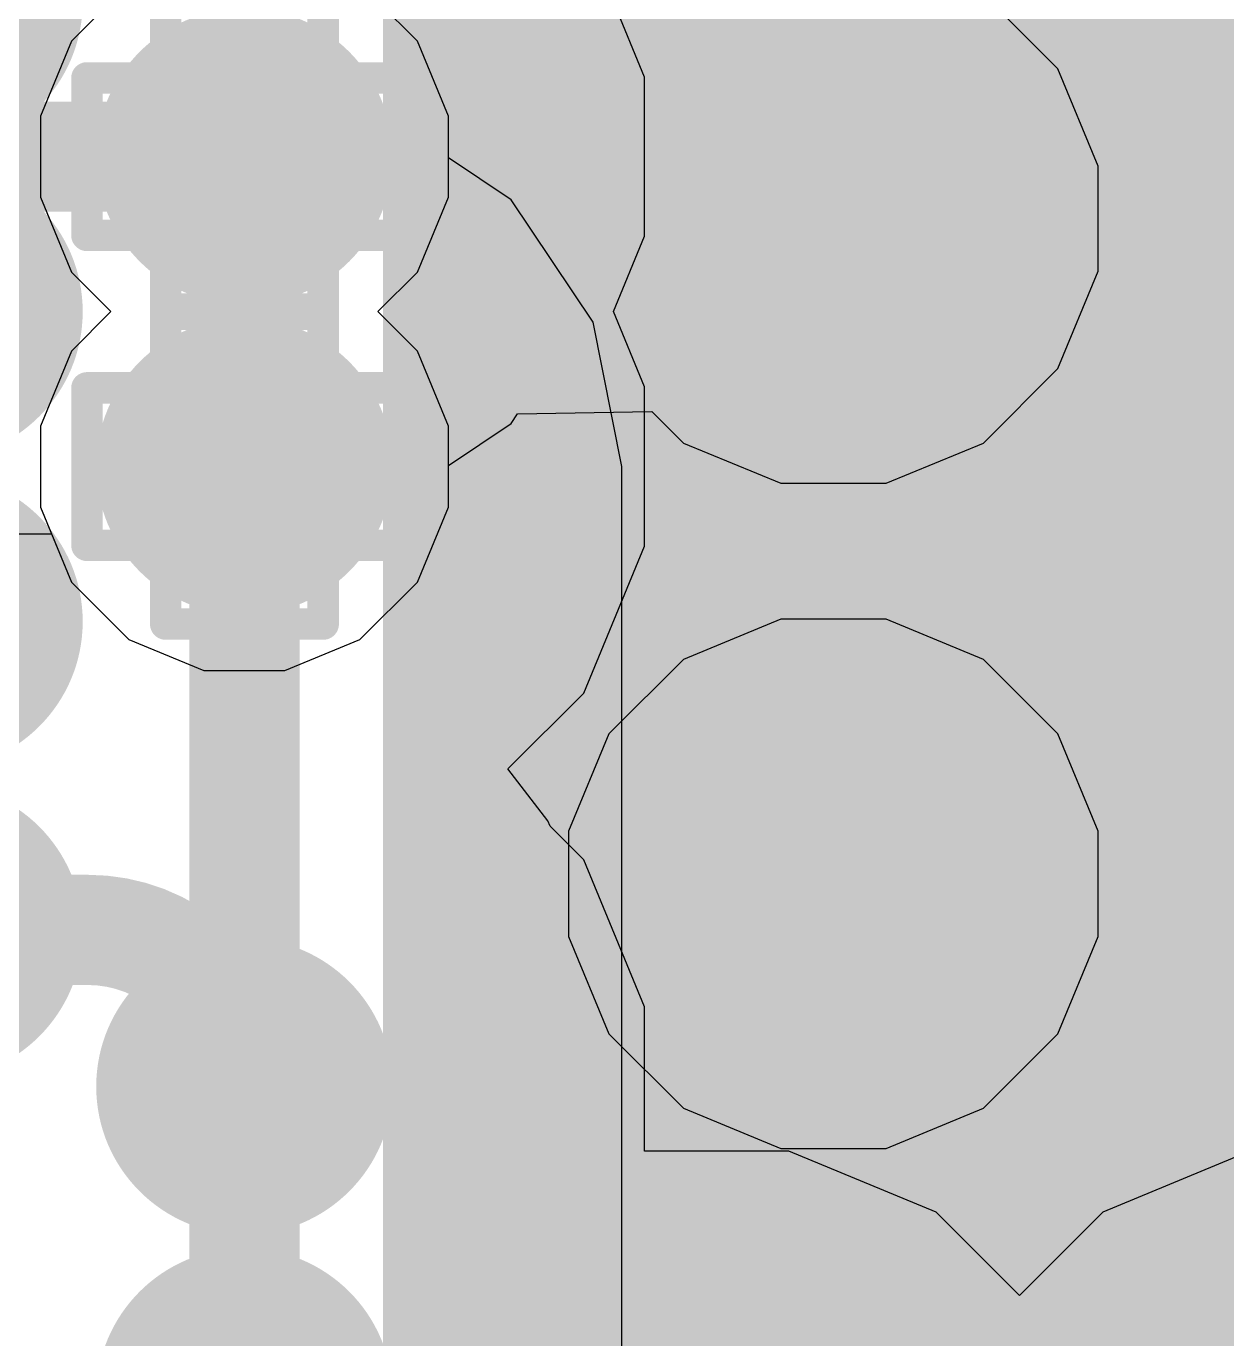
# Model space of a CAD drawing. Header units: inches. Extents: x -2 to 5376, y -4 to 5426.
# Drawn here: x 120.485 to 122.421, y 36.763 to 38.881 of the extents above; entities that cross this region are included whole.
import ezdxf

# ---------------------------------------------------------------- set-up
doc = ezdxf.new("R2010")
doc.units = ezdxf.units.IN
for name, color, linetype in [('Bottom Layer', 5, 'Continuous'), ('Drill Drawing', 1, 'Continuous'), ('Layer 1', 16, 'Continuous'), ('Layer 2', 76, 'Continuous'), ('Top Layer', 1, 'Continuous'), ('Top Paste', 8, 'Continuous'), ('Top Solder', 216, 'Continuous'), ('Via Holes', 16, 'Continuous')]:
    doc.layers.add(name, color=color, linetype=linetype)

# ---------------------------------------------------------------- blocks, each defined once
blk = doc.blocks.new('AQFN_73_EP_7_7__144')
at = {"layer": 'Top Layer'}
blk.add_hatch(color=1, dxfattribs=at).paths.add_polyline_path([(-2.425, 2.425), (2.425, 2.425), (2.425, -2.425), (-2.425, -2.425)])
h = blk.add_hatch(color=1, dxfattribs=at)
edge = h.paths.add_edge_path()
edge.add_arc((-2.75, -0.5), 0.1375, 0, 360)
h = blk.add_hatch(color=1, dxfattribs=at)
edge = h.paths.add_edge_path()
edge.add_arc((-2.75, -1), 0.1375, 0, 360)
h = blk.add_hatch(color=1, dxfattribs=at)
edge = h.paths.add_edge_path()
edge.add_arc((-2.75, -2), 0.1375, 0, 360)
h = blk.add_hatch(color=1, dxfattribs=at)
edge = h.paths.add_edge_path()
edge.add_arc((-2.75, -2.5), 0.1375, 0, 360)
at = {"layer": 'Top Paste'}
h = blk.add_hatch(color=8, dxfattribs=at)
edge = h.paths.add_edge_path()
edge.add_arc((-2.75, -0.5), 0.1375, 0, 360)
h = blk.add_hatch(color=8, dxfattribs=at)
edge = h.paths.add_edge_path()
edge.add_arc((-2.75, -1), 0.1375, 0, 360)
h = blk.add_hatch(color=8, dxfattribs=at)
edge = h.paths.add_edge_path()
edge.add_arc((-2.75, -2), 0.1375, 0, 360)
h = blk.add_hatch(color=8, dxfattribs=at)
edge = h.paths.add_edge_path()
edge.add_arc((-2.75, -2.5), 0.1375, 0, 360)
at = {"layer": 'Top Solder'}
blk.add_hatch(color=216, dxfattribs=at).paths.add_polyline_path([(-2.5266, 2.5266), (2.5266, 2.5266), (2.5266, -2.5266), (-2.5266, -2.5266)])
h = blk.add_hatch(color=216, dxfattribs=at)
edge = h.paths.add_edge_path()
edge.add_arc((-3.25, -0.25), 0.2391, 0, 360)
h = blk.add_hatch(color=216, dxfattribs=at)
edge = h.paths.add_edge_path()
edge.add_arc((-2.75, -0.5), 0.2391, 0, 360)
h = blk.add_hatch(color=216, dxfattribs=at)
edge = h.paths.add_edge_path()
edge.add_arc((-3.25, -0.75), 0.2391, 0, 360)
h = blk.add_hatch(color=216, dxfattribs=at)
edge = h.paths.add_edge_path()
edge.add_arc((-2.75, -1), 0.2391, 0, 360)
h = blk.add_hatch(color=216, dxfattribs=at)
edge = h.paths.add_edge_path()
edge.add_arc((-3.25, -1.25), 0.2391, 0, 360)
h = blk.add_hatch(color=216, dxfattribs=at)
edge = h.paths.add_edge_path()
edge.add_arc((-3.25, -1.75), 0.2391, 0, 360)
h = blk.add_hatch(color=216, dxfattribs=at)
edge = h.paths.add_edge_path()
edge.add_arc((-2.75, -2), 0.2391, 0, 360)
h = blk.add_hatch(color=216, dxfattribs=at)
edge = h.paths.add_edge_path()
edge.add_arc((-2.75, -2.5), 0.2391, 0, 360)

msp = doc.modelspace()

# ---------------------------------------------------------------- hatches: boundary and pattern name
at = {"layer": 'Bottom Layer'}
h = msp.add_hatch(color=5, dxfattribs=at)
edge = h.paths.add_edge_path()
edge.add_arc((121.7866, 38.5704), 0.3, 0, 360)
h = msp.add_hatch(color=5, dxfattribs=at)
edge = h.paths.add_edge_path()
edge.add_arc((120.8366, 38.6704), 0.15, 0, 360)
h = msp.add_hatch(color=5, dxfattribs=at)
edge = h.paths.add_edge_path()
edge.add_arc((120.8366, 38.1704), 0.15, 0, 360)
h = msp.add_hatch(color=5, dxfattribs=at)
edge = h.paths.add_edge_path()
edge.add_arc((121.7866, 37.4974), 0.3, 0, 360)
at = {"layer": 'Layer 1'}
h = msp.add_hatch(color=16, dxfattribs=at)
edge = h.paths.add_edge_path()
edge.add_arc((121.7866, 38.5704), 0.3, 0, 360)
h = msp.add_hatch(color=16, dxfattribs=at)
edge = h.paths.add_edge_path()
edge.add_arc((120.8366, 38.6704), 0.15, 0, 360)
h = msp.add_hatch(color=16, dxfattribs=at)
edge = h.paths.add_edge_path()
edge.add_arc((120.8366, 38.1704), 0.15, 0, 360)
h = msp.add_hatch(color=16, dxfattribs=at)
edge = h.paths.add_edge_path()
edge.add_arc((121.7866, 37.4974), 0.3, 0, 360)
at = {"layer": 'Layer 2'}
h = msp.add_hatch(color=76, dxfattribs=at)
edge = h.paths.add_edge_path()
edge.add_arc((121.7866, 38.5704), 0.3, 0, 360)
h = msp.add_hatch(color=76, dxfattribs=at)
edge = h.paths.add_edge_path()
edge.add_arc((120.8366, 38.6704), 0.15, 0, 360)
h = msp.add_hatch(color=76, dxfattribs=at)
edge = h.paths.add_edge_path()
edge.add_arc((120.8366, 38.1704), 0.15, 0, 360)
h = msp.add_hatch(color=76, dxfattribs=at)
edge = h.paths.add_edge_path()
edge.add_arc((121.7866, 37.4974), 0.3, 0, 360)
at = {"layer": 'Top Layer'}
h = msp.add_hatch(color=1, dxfattribs=at)
edge = h.paths.add_edge_path()
edge.add_arc((121.7866, 38.5704), 0.3, 0, 360)
h = msp.add_hatch(color=1, dxfattribs=at)
edge = h.paths.add_edge_path()
edge.add_arc((120.8366, 38.6704), 0.15, 0, 360)
h = msp.add_hatch(color=1, dxfattribs=at)
edge = h.paths.add_edge_path()
edge.add_arc((120.8366, 38.1704), 0.15, 0, 360)
h = msp.add_hatch(color=1, dxfattribs=at)
edge = h.paths.add_edge_path()
edge.add_arc((121.7866, 37.4974), 0.3, 0, 360)
at = {"layer": 'Via Holes'}
h = msp.add_hatch(color=7, dxfattribs=at)
edge = h.paths.add_edge_path()
edge.add_arc((120.8366, 38.6704), 0.075, 0, 360)
h = msp.add_hatch(color=7, dxfattribs=at)
edge = h.paths.add_edge_path()
edge.add_arc((121.7866, 38.5704), 0.15, 0, 360)
h = msp.add_hatch(color=7, dxfattribs=at)
edge = h.paths.add_edge_path()
edge.add_arc((120.8366, 38.1704), 0.075, 0, 360)
h = msp.add_hatch(color=7, dxfattribs=at)
edge = h.paths.add_edge_path()
edge.add_arc((121.7866, 37.4974), 0.15, 0, 360)

# ---------------------------------------------------------------- linework, layer by layer
at = {"layer": 'Bottom Layer'}
for p, q in [((121.1155, 38.8568), (121.0519, 38.9204)), ((121.1656, 38.7358), (121.1155, 38.8568)), ((121.1656, 38.6685), (121.1656, 38.7358)), ((121.2669, 38.6007), (121.1656, 38.6685)), ((121.3989, 38.4033), (121.2669, 38.6007)), ((121.4452, 38.1704), (121.3989, 38.4033)), ((121.4452, 36.3943), (121.4452, 38.1704))]:
    msp.add_line(p, q, dxfattribs=at)
msp.add_lwpolyline([(120.8366, 36.3943, 0.1778, 0.1778, 0), (120.8366, 38.1704, 0.1778, 0.1778, 0)], format="xyseb", dxfattribs=at)
msp.add_lwpolyline([(120.7922, 38.1704, 0.0889, 0.0889, 1), (120.8811, 38.1704, 0.0889, 0.0889, 1)], format="xyseb", close=True, dxfattribs=at)
at = {"layer": 'Drill Drawing'}
for points in [[(120.7096, 38.7974, 0.0508, 0.0508, 0), (120.7096, 38.9244, 0.0508, 0.0508, 0)], [(120.9636, 38.7974, 0.0508, 0.0508, 0), (120.9636, 38.9244, 0.0508, 0.0508, 0)], [(120.7604, 38.7466, 0.0508, 0.0508, 0), (120.7604, 38.8228, 0.0508, 0.0508, 0)], [(120.7604, 38.8228, 0.0508, 0.0508, 0), (120.9128, 38.8228, 0.0508, 0.0508, 0)], [(120.9128, 38.7466, 0.0508, 0.0508, 0), (120.9128, 38.8228, 0.0508, 0.0508, 0)], [(121.5326, 38.8244, 0.0508, 0.0508, 0), (121.7866, 38.6974, 0.0508, 0.0508, 0)], [(121.5326, 38.8244, 0.0508, 0.0508, 0), (121.6596, 38.5704, 0.0508, 0.0508, 0)], [(121.7866, 38.6974, 0.0508, 0.0508, 0), (122.0406, 38.8244, 0.0508, 0.0508, 0)], [(121.9136, 38.5704, 0.0508, 0.0508, 0), (122.0406, 38.8244, 0.0508, 0.0508, 0)], [(120.5826, 38.5434, 0.0508, 0.0508, 0), (120.5826, 38.7974, 0.0508, 0.0508, 0)], [(120.5826, 38.7974, 0.0508, 0.0508, 0), (120.7096, 38.7974, 0.0508, 0.0508, 0)], [(120.9636, 38.7974, 0.0508, 0.0508, 0), (121.0906, 38.7974, 0.0508, 0.0508, 0)], [(121.0906, 38.5434, 0.0508, 0.0508, 0), (121.0906, 38.7974, 0.0508, 0.0508, 0)], [(120.6842, 38.5942, 0.0508, 0.0508, 0), (120.6842, 38.7466, 0.0508, 0.0508, 0)], [(120.6842, 38.7466, 0.0508, 0.0508, 0), (120.7604, 38.7466, 0.0508, 0.0508, 0)], [(120.9128, 38.7466, 0.0508, 0.0508, 0), (120.989, 38.7466, 0.0508, 0.0508, 0)], [(120.989, 38.5942, 0.0508, 0.0508, 0), (120.989, 38.7466, 0.0508, 0.0508, 0)], [(121.6342, 38.7228, 0.0508, 0.0508, 0), (121.7866, 38.6466, 0.0508, 0.0508, 0)], [(121.6342, 38.7228, 0.0508, 0.0508, 0), (121.7104, 38.5704, 0.0508, 0.0508, 0)], [(121.7866, 38.6466, 0.0508, 0.0508, 0), (121.939, 38.7228, 0.0508, 0.0508, 0)], [(121.8628, 38.5704, 0.0508, 0.0508, 0), (121.939, 38.7228, 0.0508, 0.0508, 0)], [(120.6842, 38.5942, 0.0508, 0.0508, 0), (120.7604, 38.5942, 0.0508, 0.0508, 0)], [(120.7604, 38.518, 0.0508, 0.0508, 0), (120.7604, 38.5942, 0.0508, 0.0508, 0)], [(120.9128, 38.5942, 0.0508, 0.0508, 0), (120.989, 38.5942, 0.0508, 0.0508, 0)], [(120.9128, 38.518, 0.0508, 0.0508, 0), (120.9128, 38.5942, 0.0508, 0.0508, 0)], [(121.5326, 38.3164, 0.0508, 0.0508, 0), (121.6596, 38.5704, 0.0508, 0.0508, 0)], [(121.6342, 38.418, 0.0508, 0.0508, 0), (121.7104, 38.5704, 0.0508, 0.0508, 0)], [(121.8628, 38.5704, 0.0508, 0.0508, 0), (121.939, 38.418, 0.0508, 0.0508, 0)], [(121.9136, 38.5704, 0.0508, 0.0508, 0), (122.0406, 38.3164, 0.0508, 0.0508, 0)], [(120.5826, 38.5434, 0.0508, 0.0508, 0), (120.7096, 38.5434, 0.0508, 0.0508, 0)], [(120.7096, 38.4164, 0.0508, 0.0508, 0), (120.7096, 38.5434, 0.0508, 0.0508, 0)], [(120.9636, 38.5434, 0.0508, 0.0508, 0), (121.0906, 38.5434, 0.0508, 0.0508, 0)], [(120.9636, 38.4164, 0.0508, 0.0508, 0), (120.9636, 38.5434, 0.0508, 0.0508, 0)], [(120.7604, 38.518, 0.0508, 0.0508, 0), (120.9128, 38.518, 0.0508, 0.0508, 0)], [(121.6342, 38.418, 0.0508, 0.0508, 0), (121.7866, 38.4942, 0.0508, 0.0508, 0)], [(121.7866, 38.4942, 0.0508, 0.0508, 0), (121.939, 38.418, 0.0508, 0.0508, 0)], [(121.5326, 38.3164, 0.0508, 0.0508, 0), (121.7866, 38.4434, 0.0508, 0.0508, 0)], [(121.7866, 38.4434, 0.0508, 0.0508, 0), (122.0406, 38.3164, 0.0508, 0.0508, 0)], [(120.7096, 38.2974, 0.0508, 0.0508, 0), (120.7096, 38.4244, 0.0508, 0.0508, 0)], [(120.7096, 38.4244, 0.0508, 0.0508, 0), (120.9636, 38.4244, 0.0508, 0.0508, 0)], [(120.7096, 38.4164, 0.0508, 0.0508, 0), (120.9636, 38.4164, 0.0508, 0.0508, 0)], [(120.9636, 38.2974, 0.0508, 0.0508, 0), (120.9636, 38.4244, 0.0508, 0.0508, 0)], [(120.7604, 38.2466, 0.0508, 0.0508, 0), (120.7604, 38.3228, 0.0508, 0.0508, 0)], [(120.7604, 38.3228, 0.0508, 0.0508, 0), (120.9128, 38.3228, 0.0508, 0.0508, 0)], [(120.9128, 38.2466, 0.0508, 0.0508, 0), (120.9128, 38.3228, 0.0508, 0.0508, 0)], [(120.5826, 38.0434, 0.0508, 0.0508, 0), (120.5826, 38.2974, 0.0508, 0.0508, 0)], [(120.5826, 38.2974, 0.0508, 0.0508, 0), (120.7096, 38.2974, 0.0508, 0.0508, 0)], [(120.9636, 38.2974, 0.0508, 0.0508, 0), (121.0906, 38.2974, 0.0508, 0.0508, 0)], [(121.0906, 38.0434, 0.0508, 0.0508, 0), (121.0906, 38.2974, 0.0508, 0.0508, 0)], [(120.6842, 38.0942, 0.0508, 0.0508, 0), (120.6842, 38.2466, 0.0508, 0.0508, 0)], [(120.6842, 38.2466, 0.0508, 0.0508, 0), (120.7604, 38.2466, 0.0508, 0.0508, 0)], [(120.9128, 38.2466, 0.0508, 0.0508, 0), (120.989, 38.2466, 0.0508, 0.0508, 0)], [(120.989, 38.0942, 0.0508, 0.0508, 0), (120.989, 38.2466, 0.0508, 0.0508, 0)], [(120.6842, 38.0942, 0.0508, 0.0508, 0), (120.7604, 38.0942, 0.0508, 0.0508, 0)], [(120.7604, 38.018, 0.0508, 0.0508, 0), (120.7604, 38.0942, 0.0508, 0.0508, 0)], [(120.9128, 38.0942, 0.0508, 0.0508, 0), (120.989, 38.0942, 0.0508, 0.0508, 0)], [(120.9128, 38.018, 0.0508, 0.0508, 0), (120.9128, 38.0942, 0.0508, 0.0508, 0)], [(120.5826, 38.0434, 0.0508, 0.0508, 0), (120.7096, 38.0434, 0.0508, 0.0508, 0)], [(120.7096, 37.9164, 0.0508, 0.0508, 0), (120.7096, 38.0434, 0.0508, 0.0508, 0)], [(120.9636, 38.0434, 0.0508, 0.0508, 0), (121.0906, 38.0434, 0.0508, 0.0508, 0)], [(120.9636, 37.9164, 0.0508, 0.0508, 0), (120.9636, 38.0434, 0.0508, 0.0508, 0)], [(120.7604, 38.018, 0.0508, 0.0508, 0), (120.9128, 38.018, 0.0508, 0.0508, 0)], [(120.7096, 37.9164, 0.0508, 0.0508, 0), (120.9636, 37.9164, 0.0508, 0.0508, 0)], [(121.5326, 37.7514, 0.0508, 0.0508, 0), (121.7866, 37.6244, 0.0508, 0.0508, 0)], [(121.5326, 37.7514, 0.0508, 0.0508, 0), (121.6596, 37.4974, 0.0508, 0.0508, 0)], [(121.7866, 37.6244, 0.0508, 0.0508, 0), (122.0406, 37.7514, 0.0508, 0.0508, 0)], [(121.9136, 37.4974, 0.0508, 0.0508, 0), (122.0406, 37.7514, 0.0508, 0.0508, 0)], [(121.6342, 37.6498, 0.0508, 0.0508, 0), (121.7866, 37.5736, 0.0508, 0.0508, 0)], [(121.6342, 37.6498, 0.0508, 0.0508, 0), (121.7104, 37.4974, 0.0508, 0.0508, 0)], [(121.7866, 37.5736, 0.0508, 0.0508, 0), (121.939, 37.6498, 0.0508, 0.0508, 0)], [(121.8628, 37.4974, 0.0508, 0.0508, 0), (121.939, 37.6498, 0.0508, 0.0508, 0)], [(121.5326, 37.2434, 0.0508, 0.0508, 0), (121.6596, 37.4974, 0.0508, 0.0508, 0)], [(121.6342, 37.345, 0.0508, 0.0508, 0), (121.7104, 37.4974, 0.0508, 0.0508, 0)], [(121.8628, 37.4974, 0.0508, 0.0508, 0), (121.939, 37.345, 0.0508, 0.0508, 0)], [(121.9136, 37.4974, 0.0508, 0.0508, 0), (122.0406, 37.2434, 0.0508, 0.0508, 0)], [(121.6342, 37.345, 0.0508, 0.0508, 0), (121.7866, 37.4212, 0.0508, 0.0508, 0)], [(121.7866, 37.4212, 0.0508, 0.0508, 0), (121.939, 37.345, 0.0508, 0.0508, 0)], [(121.5326, 37.2434, 0.0508, 0.0508, 0), (121.7866, 37.3704, 0.0508, 0.0508, 0)], [(121.7866, 37.3704, 0.0508, 0.0508, 0), (122.0406, 37.2434, 0.0508, 0.0508, 0)]]:
    msp.add_lwpolyline(points, format="xyseb", dxfattribs=at)
for points in [[(120.7477, 38.8228, 0.0254, 0.0254, 1), (120.7731, 38.8228, 0.0254, 0.0254, 1)], [(120.7477, 38.8228, 0.0254, 0.0254, 1), (120.7731, 38.8228, 0.0254, 0.0254, 1)], [(120.9001, 38.8228, 0.0254, 0.0254, 1), (120.9255, 38.8228, 0.0254, 0.0254, 1)], [(120.9001, 38.8228, 0.0254, 0.0254, 1), (120.9255, 38.8228, 0.0254, 0.0254, 1)], [(121.5199, 38.8244, 0.0254, 0.0254, 1), (121.5453, 38.8244, 0.0254, 0.0254, 1)], [(121.5199, 38.8244, 0.0254, 0.0254, 1), (121.5453, 38.8244, 0.0254, 0.0254, 1)], [(122.0279, 38.8244, 0.0254, 0.0254, 1), (122.0533, 38.8244, 0.0254, 0.0254, 1)], [(122.0279, 38.8244, 0.0254, 0.0254, 1), (122.0533, 38.8244, 0.0254, 0.0254, 1)], [(120.5699, 38.7974, 0.0254, 0.0254, 1), (120.5953, 38.7974, 0.0254, 0.0254, 1)], [(120.5699, 38.7974, 0.0254, 0.0254, 1), (120.5953, 38.7974, 0.0254, 0.0254, 1)], [(120.6969, 38.7974, 0.0254, 0.0254, 1), (120.7223, 38.7974, 0.0254, 0.0254, 1)], [(120.6969, 38.7974, 0.0254, 0.0254, 1), (120.7223, 38.7974, 0.0254, 0.0254, 1)], [(120.9509, 38.7974, 0.0254, 0.0254, 1), (120.9763, 38.7974, 0.0254, 0.0254, 1)], [(120.9509, 38.7974, 0.0254, 0.0254, 1), (120.9763, 38.7974, 0.0254, 0.0254, 1)], [(121.0779, 38.7974, 0.0254, 0.0254, 1), (121.1033, 38.7974, 0.0254, 0.0254, 1)], [(121.0779, 38.7974, 0.0254, 0.0254, 1), (121.1033, 38.7974, 0.0254, 0.0254, 1)], [(120.6715, 38.7466, 0.0254, 0.0254, 1), (120.6969, 38.7466, 0.0254, 0.0254, 1)], [(120.6715, 38.7466, 0.0254, 0.0254, 1), (120.6969, 38.7466, 0.0254, 0.0254, 1)], [(120.7477, 38.7466, 0.0254, 0.0254, 1), (120.7731, 38.7466, 0.0254, 0.0254, 1)], [(120.7477, 38.7466, 0.0254, 0.0254, 1), (120.7731, 38.7466, 0.0254, 0.0254, 1)], [(120.9001, 38.7466, 0.0254, 0.0254, 1), (120.9255, 38.7466, 0.0254, 0.0254, 1)], [(120.9001, 38.7466, 0.0254, 0.0254, 1), (120.9255, 38.7466, 0.0254, 0.0254, 1)], [(120.9763, 38.7466, 0.0254, 0.0254, 1), (121.0017, 38.7466, 0.0254, 0.0254, 1)], [(120.9763, 38.7466, 0.0254, 0.0254, 1), (121.0017, 38.7466, 0.0254, 0.0254, 1)], [(121.6215, 38.7228, 0.0254, 0.0254, 1), (121.6469, 38.7228, 0.0254, 0.0254, 1)], [(121.6215, 38.7228, 0.0254, 0.0254, 1), (121.6469, 38.7228, 0.0254, 0.0254, 1)], [(121.9263, 38.7228, 0.0254, 0.0254, 1), (121.9517, 38.7228, 0.0254, 0.0254, 1)], [(121.9263, 38.7228, 0.0254, 0.0254, 1), (121.9517, 38.7228, 0.0254, 0.0254, 1)], [(121.7739, 38.6974, 0.0254, 0.0254, 1), (121.7993, 38.6974, 0.0254, 0.0254, 1)], [(121.7739, 38.6974, 0.0254, 0.0254, 1), (121.7993, 38.6974, 0.0254, 0.0254, 1)], [(121.7739, 38.6466, 0.0254, 0.0254, 1), (121.7993, 38.6466, 0.0254, 0.0254, 1)], [(121.7739, 38.6466, 0.0254, 0.0254, 1), (121.7993, 38.6466, 0.0254, 0.0254, 1)], [(120.6715, 38.5942, 0.0254, 0.0254, 1), (120.6969, 38.5942, 0.0254, 0.0254, 1)], [(120.6715, 38.5942, 0.0254, 0.0254, 1), (120.6969, 38.5942, 0.0254, 0.0254, 1)], [(120.7477, 38.5942, 0.0254, 0.0254, 1), (120.7731, 38.5942, 0.0254, 0.0254, 1)], [(120.7477, 38.5942, 0.0254, 0.0254, 1), (120.7731, 38.5942, 0.0254, 0.0254, 1)], [(120.9001, 38.5942, 0.0254, 0.0254, 1), (120.9255, 38.5942, 0.0254, 0.0254, 1)], [(120.9001, 38.5942, 0.0254, 0.0254, 1), (120.9255, 38.5942, 0.0254, 0.0254, 1)], [(120.9763, 38.5942, 0.0254, 0.0254, 1), (121.0017, 38.5942, 0.0254, 0.0254, 1)], [(120.9763, 38.5942, 0.0254, 0.0254, 1), (121.0017, 38.5942, 0.0254, 0.0254, 1)], [(121.6469, 38.5704, 0.0254, 0.0254, 1), (121.6723, 38.5704, 0.0254, 0.0254, 1)], [(121.6469, 38.5704, 0.0254, 0.0254, 1), (121.6723, 38.5704, 0.0254, 0.0254, 1)], [(121.6977, 38.5704, 0.0254, 0.0254, 1), (121.7231, 38.5704, 0.0254, 0.0254, 1)], [(121.6977, 38.5704, 0.0254, 0.0254, 1), (121.7231, 38.5704, 0.0254, 0.0254, 1)], [(121.8501, 38.5704, 0.0254, 0.0254, 1), (121.8755, 38.5704, 0.0254, 0.0254, 1)], [(121.8501, 38.5704, 0.0254, 0.0254, 1), (121.8755, 38.5704, 0.0254, 0.0254, 1)], [(121.9009, 38.5704, 0.0254, 0.0254, 1), (121.9263, 38.5704, 0.0254, 0.0254, 1)], [(121.9009, 38.5704, 0.0254, 0.0254, 1), (121.9263, 38.5704, 0.0254, 0.0254, 1)], [(120.5699, 38.5434, 0.0254, 0.0254, 1), (120.5953, 38.5434, 0.0254, 0.0254, 1)], [(120.5699, 38.5434, 0.0254, 0.0254, 1), (120.5953, 38.5434, 0.0254, 0.0254, 1)], [(120.6969, 38.5434, 0.0254, 0.0254, 1), (120.7223, 38.5434, 0.0254, 0.0254, 1)], [(120.6969, 38.5434, 0.0254, 0.0254, 1), (120.7223, 38.5434, 0.0254, 0.0254, 1)], [(120.9509, 38.5434, 0.0254, 0.0254, 1), (120.9763, 38.5434, 0.0254, 0.0254, 1)], [(120.9509, 38.5434, 0.0254, 0.0254, 1), (120.9763, 38.5434, 0.0254, 0.0254, 1)], [(121.0779, 38.5434, 0.0254, 0.0254, 1), (121.1033, 38.5434, 0.0254, 0.0254, 1)], [(121.0779, 38.5434, 0.0254, 0.0254, 1), (121.1033, 38.5434, 0.0254, 0.0254, 1)], [(120.7477, 38.518, 0.0254, 0.0254, 1), (120.7731, 38.518, 0.0254, 0.0254, 1)], [(120.7477, 38.518, 0.0254, 0.0254, 1), (120.7731, 38.518, 0.0254, 0.0254, 1)], [(120.9001, 38.518, 0.0254, 0.0254, 1), (120.9255, 38.518, 0.0254, 0.0254, 1)], [(120.9001, 38.518, 0.0254, 0.0254, 1), (120.9255, 38.518, 0.0254, 0.0254, 1)], [(121.7739, 38.4942, 0.0254, 0.0254, 1), (121.7993, 38.4942, 0.0254, 0.0254, 1)], [(121.7739, 38.4942, 0.0254, 0.0254, 1), (121.7993, 38.4942, 0.0254, 0.0254, 1)], [(121.7739, 38.4434, 0.0254, 0.0254, 1), (121.7993, 38.4434, 0.0254, 0.0254, 1)], [(121.7739, 38.4434, 0.0254, 0.0254, 1), (121.7993, 38.4434, 0.0254, 0.0254, 1)], [(120.6969, 38.4244, 0.0254, 0.0254, 1), (120.7223, 38.4244, 0.0254, 0.0254, 1)], [(120.6969, 38.4244, 0.0254, 0.0254, 1), (120.7223, 38.4244, 0.0254, 0.0254, 1)], [(120.6969, 38.4164, 0.0254, 0.0254, 1), (120.7223, 38.4164, 0.0254, 0.0254, 1)], [(120.6969, 38.4164, 0.0254, 0.0254, 1), (120.7223, 38.4164, 0.0254, 0.0254, 1)], [(120.9509, 38.4244, 0.0254, 0.0254, 1), (120.9763, 38.4244, 0.0254, 0.0254, 1)], [(120.9509, 38.4244, 0.0254, 0.0254, 1), (120.9763, 38.4244, 0.0254, 0.0254, 1)], [(120.9509, 38.4164, 0.0254, 0.0254, 1), (120.9763, 38.4164, 0.0254, 0.0254, 1)], [(120.9509, 38.4164, 0.0254, 0.0254, 1), (120.9763, 38.4164, 0.0254, 0.0254, 1)], [(121.6215, 38.418, 0.0254, 0.0254, 1), (121.6469, 38.418, 0.0254, 0.0254, 1)], [(121.6215, 38.418, 0.0254, 0.0254, 1), (121.6469, 38.418, 0.0254, 0.0254, 1)], [(121.9263, 38.418, 0.0254, 0.0254, 1), (121.9517, 38.418, 0.0254, 0.0254, 1)], [(121.9263, 38.418, 0.0254, 0.0254, 1), (121.9517, 38.418, 0.0254, 0.0254, 1)], [(120.7477, 38.3228, 0.0254, 0.0254, 1), (120.7731, 38.3228, 0.0254, 0.0254, 1)], [(120.7477, 38.3228, 0.0254, 0.0254, 1), (120.7731, 38.3228, 0.0254, 0.0254, 1)], [(120.9001, 38.3228, 0.0254, 0.0254, 1), (120.9255, 38.3228, 0.0254, 0.0254, 1)], [(120.9001, 38.3228, 0.0254, 0.0254, 1), (120.9255, 38.3228, 0.0254, 0.0254, 1)], [(121.5199, 38.3164, 0.0254, 0.0254, 1), (121.5453, 38.3164, 0.0254, 0.0254, 1)], [(121.5199, 38.3164, 0.0254, 0.0254, 1), (121.5453, 38.3164, 0.0254, 0.0254, 1)], [(122.0279, 38.3164, 0.0254, 0.0254, 1), (122.0533, 38.3164, 0.0254, 0.0254, 1)], [(122.0279, 38.3164, 0.0254, 0.0254, 1), (122.0533, 38.3164, 0.0254, 0.0254, 1)], [(120.5699, 38.2974, 0.0254, 0.0254, 1), (120.5953, 38.2974, 0.0254, 0.0254, 1)], [(120.5699, 38.2974, 0.0254, 0.0254, 1), (120.5953, 38.2974, 0.0254, 0.0254, 1)], [(120.6969, 38.2974, 0.0254, 0.0254, 1), (120.7223, 38.2974, 0.0254, 0.0254, 1)], [(120.6969, 38.2974, 0.0254, 0.0254, 1), (120.7223, 38.2974, 0.0254, 0.0254, 1)], [(120.9509, 38.2974, 0.0254, 0.0254, 1), (120.9763, 38.2974, 0.0254, 0.0254, 1)], [(120.9509, 38.2974, 0.0254, 0.0254, 1), (120.9763, 38.2974, 0.0254, 0.0254, 1)], [(121.0779, 38.2974, 0.0254, 0.0254, 1), (121.1033, 38.2974, 0.0254, 0.0254, 1)], [(121.0779, 38.2974, 0.0254, 0.0254, 1), (121.1033, 38.2974, 0.0254, 0.0254, 1)], [(120.6715, 38.2466, 0.0254, 0.0254, 1), (120.6969, 38.2466, 0.0254, 0.0254, 1)], [(120.6715, 38.2466, 0.0254, 0.0254, 1), (120.6969, 38.2466, 0.0254, 0.0254, 1)], [(120.7477, 38.2466, 0.0254, 0.0254, 1), (120.7731, 38.2466, 0.0254, 0.0254, 1)], [(120.7477, 38.2466, 0.0254, 0.0254, 1), (120.7731, 38.2466, 0.0254, 0.0254, 1)], [(120.9001, 38.2466, 0.0254, 0.0254, 1), (120.9255, 38.2466, 0.0254, 0.0254, 1)], [(120.9001, 38.2466, 0.0254, 0.0254, 1), (120.9255, 38.2466, 0.0254, 0.0254, 1)], [(120.9763, 38.2466, 0.0254, 0.0254, 1), (121.0017, 38.2466, 0.0254, 0.0254, 1)], [(120.9763, 38.2466, 0.0254, 0.0254, 1), (121.0017, 38.2466, 0.0254, 0.0254, 1)], [(120.6715, 38.0942, 0.0254, 0.0254, 1), (120.6969, 38.0942, 0.0254, 0.0254, 1)], [(120.6715, 38.0942, 0.0254, 0.0254, 1), (120.6969, 38.0942, 0.0254, 0.0254, 1)], [(120.7477, 38.0942, 0.0254, 0.0254, 1), (120.7731, 38.0942, 0.0254, 0.0254, 1)], [(120.7477, 38.0942, 0.0254, 0.0254, 1), (120.7731, 38.0942, 0.0254, 0.0254, 1)], [(120.9001, 38.0942, 0.0254, 0.0254, 1), (120.9255, 38.0942, 0.0254, 0.0254, 1)], [(120.9001, 38.0942, 0.0254, 0.0254, 1), (120.9255, 38.0942, 0.0254, 0.0254, 1)], [(120.9763, 38.0942, 0.0254, 0.0254, 1), (121.0017, 38.0942, 0.0254, 0.0254, 1)], [(120.9763, 38.0942, 0.0254, 0.0254, 1), (121.0017, 38.0942, 0.0254, 0.0254, 1)], [(120.5699, 38.0434, 0.0254, 0.0254, 1), (120.5953, 38.0434, 0.0254, 0.0254, 1)], [(120.5699, 38.0434, 0.0254, 0.0254, 1), (120.5953, 38.0434, 0.0254, 0.0254, 1)], [(120.6969, 38.0434, 0.0254, 0.0254, 1), (120.7223, 38.0434, 0.0254, 0.0254, 1)], [(120.6969, 38.0434, 0.0254, 0.0254, 1), (120.7223, 38.0434, 0.0254, 0.0254, 1)], [(120.9509, 38.0434, 0.0254, 0.0254, 1), (120.9763, 38.0434, 0.0254, 0.0254, 1)], [(120.9509, 38.0434, 0.0254, 0.0254, 1), (120.9763, 38.0434, 0.0254, 0.0254, 1)], [(121.0779, 38.0434, 0.0254, 0.0254, 1), (121.1033, 38.0434, 0.0254, 0.0254, 1)], [(121.0779, 38.0434, 0.0254, 0.0254, 1), (121.1033, 38.0434, 0.0254, 0.0254, 1)], [(120.7477, 38.018, 0.0254, 0.0254, 1), (120.7731, 38.018, 0.0254, 0.0254, 1)], [(120.7477, 38.018, 0.0254, 0.0254, 1), (120.7731, 38.018, 0.0254, 0.0254, 1)], [(120.9001, 38.018, 0.0254, 0.0254, 1), (120.9255, 38.018, 0.0254, 0.0254, 1)], [(120.9001, 38.018, 0.0254, 0.0254, 1), (120.9255, 38.018, 0.0254, 0.0254, 1)], [(120.6969, 37.9164, 0.0254, 0.0254, 1), (120.7223, 37.9164, 0.0254, 0.0254, 1)], [(120.6969, 37.9164, 0.0254, 0.0254, 1), (120.7223, 37.9164, 0.0254, 0.0254, 1)], [(120.9509, 37.9164, 0.0254, 0.0254, 1), (120.9763, 37.9164, 0.0254, 0.0254, 1)], [(120.9509, 37.9164, 0.0254, 0.0254, 1), (120.9763, 37.9164, 0.0254, 0.0254, 1)], [(121.5199, 37.7514, 0.0254, 0.0254, 1), (121.5453, 37.7514, 0.0254, 0.0254, 1)], [(121.5199, 37.7514, 0.0254, 0.0254, 1), (121.5453, 37.7514, 0.0254, 0.0254, 1)], [(122.0279, 37.7514, 0.0254, 0.0254, 1), (122.0533, 37.7514, 0.0254, 0.0254, 1)], [(122.0279, 37.7514, 0.0254, 0.0254, 1), (122.0533, 37.7514, 0.0254, 0.0254, 1)], [(121.6215, 37.6498, 0.0254, 0.0254, 1), (121.6469, 37.6498, 0.0254, 0.0254, 1)], [(121.6215, 37.6498, 0.0254, 0.0254, 1), (121.6469, 37.6498, 0.0254, 0.0254, 1)], [(121.9263, 37.6498, 0.0254, 0.0254, 1), (121.9517, 37.6498, 0.0254, 0.0254, 1)], [(121.9263, 37.6498, 0.0254, 0.0254, 1), (121.9517, 37.6498, 0.0254, 0.0254, 1)], [(121.7739, 37.6244, 0.0254, 0.0254, 1), (121.7993, 37.6244, 0.0254, 0.0254, 1)], [(121.7739, 37.6244, 0.0254, 0.0254, 1), (121.7993, 37.6244, 0.0254, 0.0254, 1)], [(121.7739, 37.5736, 0.0254, 0.0254, 1), (121.7993, 37.5736, 0.0254, 0.0254, 1)], [(121.7739, 37.5736, 0.0254, 0.0254, 1), (121.7993, 37.5736, 0.0254, 0.0254, 1)], [(121.6469, 37.4974, 0.0254, 0.0254, 1), (121.6723, 37.4974, 0.0254, 0.0254, 1)], [(121.6469, 37.4974, 0.0254, 0.0254, 1), (121.6723, 37.4974, 0.0254, 0.0254, 1)], [(121.6977, 37.4974, 0.0254, 0.0254, 1), (121.7231, 37.4974, 0.0254, 0.0254, 1)], [(121.6977, 37.4974, 0.0254, 0.0254, 1), (121.7231, 37.4974, 0.0254, 0.0254, 1)], [(121.8501, 37.4974, 0.0254, 0.0254, 1), (121.8755, 37.4974, 0.0254, 0.0254, 1)], [(121.8501, 37.4974, 0.0254, 0.0254, 1), (121.8755, 37.4974, 0.0254, 0.0254, 1)], [(121.9009, 37.4974, 0.0254, 0.0254, 1), (121.9263, 37.4974, 0.0254, 0.0254, 1)], [(121.9009, 37.4974, 0.0254, 0.0254, 1), (121.9263, 37.4974, 0.0254, 0.0254, 1)], [(121.7739, 37.4212, 0.0254, 0.0254, 1), (121.7993, 37.4212, 0.0254, 0.0254, 1)], [(121.7739, 37.4212, 0.0254, 0.0254, 1), (121.7993, 37.4212, 0.0254, 0.0254, 1)], [(121.7739, 37.3704, 0.0254, 0.0254, 1), (121.7993, 37.3704, 0.0254, 0.0254, 1)], [(121.7739, 37.3704, 0.0254, 0.0254, 1), (121.7993, 37.3704, 0.0254, 0.0254, 1)], [(121.6215, 37.345, 0.0254, 0.0254, 1), (121.6469, 37.345, 0.0254, 0.0254, 1)], [(121.6215, 37.345, 0.0254, 0.0254, 1), (121.6469, 37.345, 0.0254, 0.0254, 1)], [(121.9263, 37.345, 0.0254, 0.0254, 1), (121.9517, 37.345, 0.0254, 0.0254, 1)], [(121.9263, 37.345, 0.0254, 0.0254, 1), (121.9517, 37.345, 0.0254, 0.0254, 1)], [(121.5199, 37.2434, 0.0254, 0.0254, 1), (121.5453, 37.2434, 0.0254, 0.0254, 1)], [(121.5199, 37.2434, 0.0254, 0.0254, 1), (121.5453, 37.2434, 0.0254, 0.0254, 1)], [(122.0279, 37.2434, 0.0254, 0.0254, 1), (122.0533, 37.2434, 0.0254, 0.0254, 1)], [(122.0279, 37.2434, 0.0254, 0.0254, 1), (122.0533, 37.2434, 0.0254, 0.0254, 1)]]:
    msp.add_lwpolyline(points, format="xyseb", close=True, dxfattribs=at)
at = {"layer": 'Layer 1'}
for p, q in [((120.6213, 38.9204), (120.5577, 38.8568)), ((121.1155, 38.8568), (121.0519, 38.9204)), ((120.5577, 38.8568), (120.5076, 38.7358)), ((121.1656, 38.7358), (121.1155, 38.8568)), ((120.5076, 38.7358), (120.5076, 38.605)), ((121.1656, 38.605), (121.1656, 38.7358)), ((120.5076, 38.605), (120.5577, 38.484)), ((121.1155, 38.484), (121.1656, 38.605)), ((120.5577, 38.484), (120.6213, 38.4204)), ((121.0519, 38.4204), (121.1155, 38.484)), ((120.6213, 38.4204), (120.5577, 38.3568)), ((121.1155, 38.3568), (121.0519, 38.4204)), ((120.5577, 38.3568), (120.5076, 38.2358)), ((121.1656, 38.2358), (121.1155, 38.3568)), ((120.5076, 38.2358), (120.5076, 38.105)), ((121.1656, 38.105), (121.1656, 38.2358)), ((120.5076, 38.105), (120.5577, 37.984)), ((121.1155, 37.984), (121.1656, 38.105)), ((120.5577, 37.984), (120.6502, 37.8915)), ((121.023, 37.8915), (121.1155, 37.984)), ((120.6502, 37.8915), (120.7712, 37.8414)), ((120.902, 37.8414), (121.023, 37.8915)), ((120.7712, 37.8414), (120.902, 37.8414))]:
    msp.add_line(p, q, dxfattribs=at)
at = {"layer": 'Layer 2'}
for p, q in [((122.1486, 38.8123), (122.0285, 38.9324)), ((122.2136, 38.6553), (122.1486, 38.8123)), ((122.2136, 38.4855), (122.2136, 38.6553)), ((122.1486, 38.3285), (122.2136, 38.4855)), ((122.0285, 38.2084), (122.1486, 38.3285)), ((121.1656, 38.1723), (121.2669, 38.2401)), ((121.2669, 38.2401), (121.2771, 38.2553)), ((121.2771, 38.2553), (121.4937, 38.2594)), ((121.4937, 38.2594), (121.5447, 38.2084)), ((121.5447, 38.2084), (121.7017, 38.1434)), ((121.8715, 38.1434), (122.0285, 38.2084)), ((121.1656, 38.105), (121.1656, 38.1723)), ((121.7017, 38.1434), (121.8715, 38.1434)), ((121.1155, 37.984), (121.1656, 38.105)), ((119.379, 38.0618), (120.5255, 38.0618)), ((120.5255, 38.0618), (120.5577, 37.984)), ((120.5577, 37.984), (120.6502, 37.8915)), ((121.023, 37.8915), (121.1155, 37.984)), ((121.7017, 37.9244), (121.5447, 37.8594)), ((121.8715, 37.9244), (121.7017, 37.9244)), ((122.0285, 37.8594), (121.8715, 37.9244)), ((120.6502, 37.8915), (120.7712, 37.8414)), ((120.902, 37.8414), (121.023, 37.8915)), ((121.5447, 37.8594), (121.4246, 37.7393)), ((122.1486, 37.7393), (122.0285, 37.8594)), ((120.7712, 37.8414), (120.902, 37.8414)), ((121.4246, 37.7393), (121.3596, 37.5823)), ((122.2136, 37.5823), (122.1486, 37.7393)), ((121.3596, 37.5823), (121.3596, 37.4125)), ((122.2136, 37.4125), (122.2136, 37.5823)), ((121.3596, 37.4125), (121.4246, 37.2555)), ((122.1486, 37.2555), (122.2136, 37.4125)), ((121.4246, 37.2555), (121.5447, 37.1354)), ((122.0285, 37.1354), (122.1486, 37.2555)), ((121.5447, 37.1354), (121.7017, 37.0704)), ((121.8715, 37.0704), (122.0285, 37.1354)), ((121.7017, 37.0704), (121.8715, 37.0704))]:
    msp.add_line(p, q, dxfattribs=at)
msp.add_lwpolyline([(119.2551, 38.6704, 0.1778, 0.1778, 0), (120.8366, 38.6704, 0.1778, 0.1778, 0)], format="xyseb", dxfattribs=at)
msp.add_lwpolyline([(120.7922, 38.6704, 0.0889, 0.0889, 1), (120.8811, 38.6704, 0.0889, 0.0889, 1)], format="xyseb", close=True, dxfattribs=at)
at = {"layer": 'Top Layer'}
for p, q in [((121.4821, 38.7988), (121.4317, 38.9204)), ((121.4821, 38.542), (121.4821, 38.7988)), ((121.4317, 38.4204), (121.4821, 38.542)), ((121.4821, 38.2988), (121.4317, 38.4204)), ((121.4821, 38.042), (121.4821, 38.2988)), ((121.3838, 37.8048), (121.4821, 38.042)), ((121.2617, 37.6826), (121.3838, 37.8048)), ((121.326, 37.5988), (121.2617, 37.6826)), ((121.3296, 37.5903), (121.326, 37.5988)), ((121.3838, 37.536), (121.3296, 37.5903)), ((121.4821, 37.2988), (121.3838, 37.536)), ((121.4821, 37.0659), (121.4821, 37.2988)), ((121.715, 37.0659), (121.4821, 37.0659)), ((121.9522, 36.9676), (121.715, 37.0659)), ((122.4582, 37.0659), (122.221, 36.9676)), ((122.0866, 36.8333), (121.9522, 36.9676)), ((122.221, 36.9676), (122.0866, 36.8333))]:
    msp.add_line(p, q, dxfattribs=at)
for points in [[(119.792, 37.423, 0.381, 0.381, 0), (120.334, 37.423, 0.381, 0.381, 0)], [(120.3392, 37.423, 0.1778, 0.1778, 0), (120.584, 37.423, 0.1778, 0.1778, 0)], [(120.584, 37.423, 0.1778, 0.1778, -0.414214), (120.8366, 37.1704, 0.1778, 0.1778, 0)]]:
    msp.add_lwpolyline(points, format="xyseb", dxfattribs=at)
for points in [[(120.2388, 37.423, 0.1905, 0.1905, 1), (120.4293, 37.423, 0.1905, 0.1905, 1)], [(120.5396, 37.423, 0.0889, 0.0889, 1), (120.6285, 37.423, 0.0889, 0.0889, 1)], [(120.5396, 37.423, 0.0889, 0.0889, 1), (120.6285, 37.423, 0.0889, 0.0889, 1)], [(120.7922, 37.1704, 0.0889, 0.0889, 1), (120.8811, 37.1704, 0.0889, 0.0889, 1)]]:
    msp.add_lwpolyline(points, format="xyseb", close=True, dxfattribs=at)

# ---------------------------------------------------------------- block references
msp.add_blockref('AQFN_73_EP_7_7__144', (123.5866, 39.1704))

doc.saveas('drawing.dxf')
